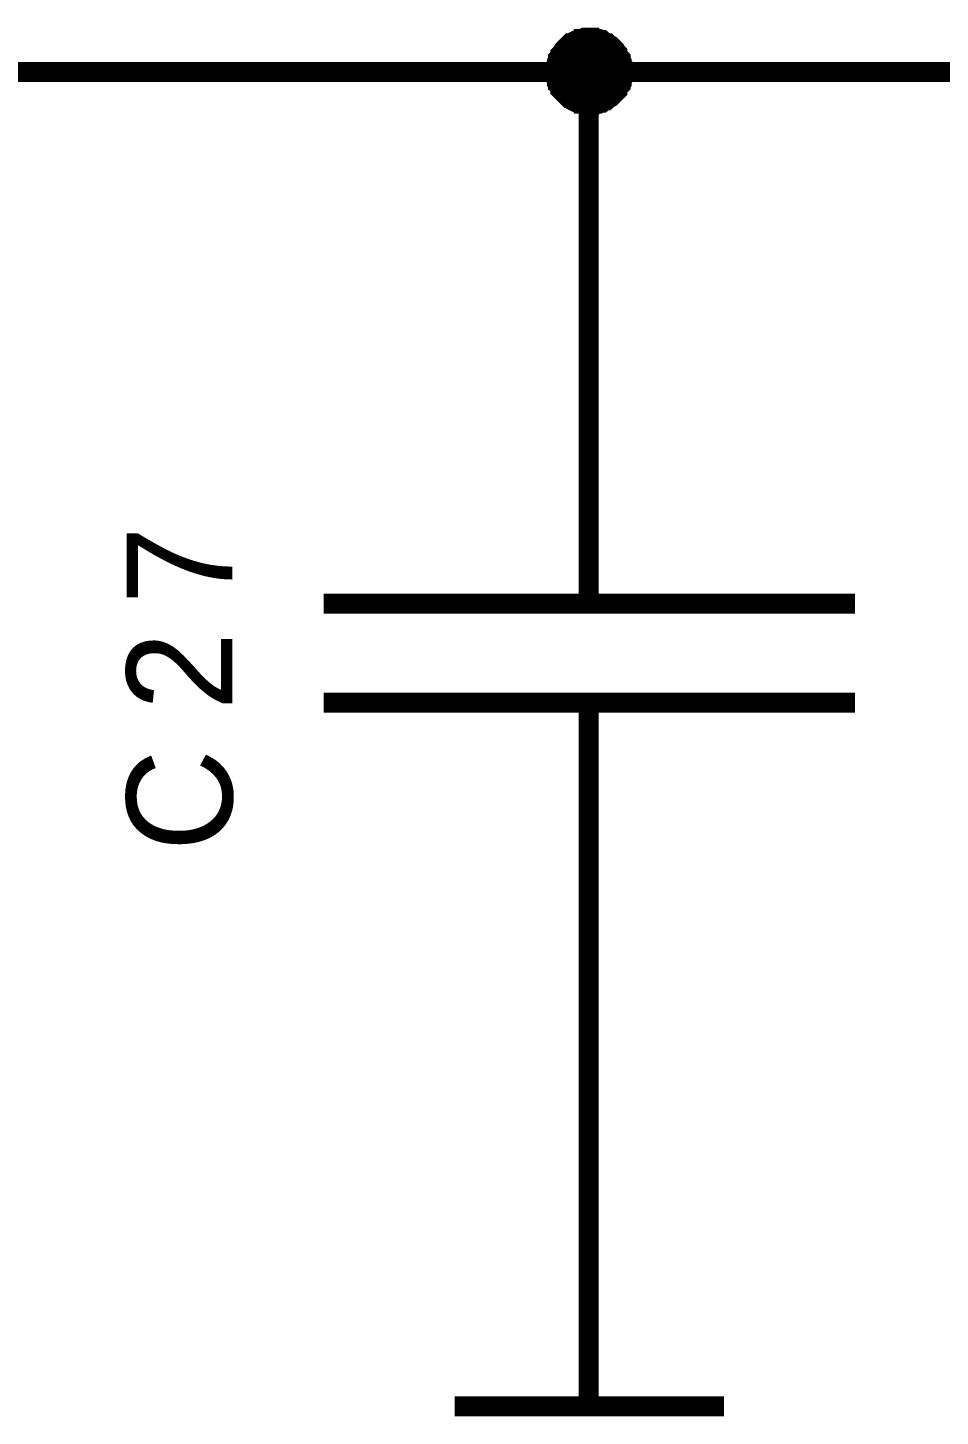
# Model space of a CAD drawing. Header units: millimetres. Extents: x 0 to 420, y 0 to 297.
# Drawn here: x 94.11 to 107.84, y 222.27 to 243.15 of the extents above; entities that cross this region are included whole.
import ezdxf

# ---------------------------------------------------------------- set-up
doc = ezdxf.new("R2010")
doc.units = ezdxf.units.MM
doc.layers.add('Sheet', color=255, linetype='Continuous')

msp = doc.modelspace()

# ---------------------------------------------------------------- linework, layer by layer
at = {"layer": 'Sheet'}
for points, const_width in [([(102.054, 242.488), (102.054, 242.521), (102.054, 242.538), (102.054, 242.571), (102.07, 242.588), (102.07, 242.621), (102.07, 242.637), (102.087, 242.67), (102.087, 242.687), (102.104, 242.703), (102.12, 242.737), (102.12, 242.753), (102.137, 242.77), (102.153, 242.786), (102.17, 242.819), (102.186, 242.836), (102.203, 242.852), (102.219, 242.869), (102.236, 242.886), (102.253, 242.902), (102.269, 242.919), (102.302, 242.919), (102.319, 242.935), (102.335, 242.952), (102.368, 242.968), (102.385, 242.968), (102.401, 242.985), (102.435, 242.985), (102.451, 242.985), (102.484, 243.002), (102.501, 243.002), (102.534, 243.002), (102.55, 243.002)], 0.3), ([(102.054, 242.488), (102.054, 242.521), (102.054, 242.538), (102.054, 242.571), (102.07, 242.588), (102.07, 242.621), (102.07, 242.637), (102.087, 242.67), (102.087, 242.687), (102.104, 242.703), (102.12, 242.737), (102.12, 242.753), (102.137, 242.77), (102.153, 242.786), (102.17, 242.819), (102.186, 242.836), (102.203, 242.852), (102.219, 242.869), (102.236, 242.886), (102.253, 242.902), (102.269, 242.919), (102.302, 242.919), (102.319, 242.935), (102.335, 242.952), (102.368, 242.968), (102.385, 242.968), (102.401, 242.985), (102.435, 242.985), (102.451, 242.985), (102.484, 243.002), (102.501, 243.002), (102.534, 243.002), (102.55, 243.002)], 0.3), ([(102.054, 242.488), (102.054, 242.521), (102.054, 242.538), (102.054, 242.571), (102.07, 242.588), (102.07, 242.621), (102.07, 242.637), (102.087, 242.67), (102.087, 242.687), (102.104, 242.703), (102.12, 242.737), (102.12, 242.753), (102.137, 242.77), (102.153, 242.786), (102.17, 242.819), (102.186, 242.836), (102.203, 242.852), (102.219, 242.869), (102.236, 242.886), (102.253, 242.902), (102.269, 242.919), (102.302, 242.919), (102.319, 242.935), (102.335, 242.952), (102.368, 242.968), (102.385, 242.968), (102.401, 242.985), (102.435, 242.985), (102.451, 242.985), (102.484, 243.002), (102.501, 243.002), (102.534, 243.002), (102.55, 243.002)], 0.3), ([(102.054, 242.488), (102.054, 242.521), (102.054, 242.538), (102.054, 242.571), (102.07, 242.588), (102.07, 242.621), (102.07, 242.637), (102.087, 242.67), (102.087, 242.687), (102.104, 242.703), (102.12, 242.737), (102.12, 242.753), (102.137, 242.77), (102.153, 242.786), (102.17, 242.819), (102.186, 242.836), (102.203, 242.852), (102.219, 242.869), (102.236, 242.886), (102.253, 242.902), (102.269, 242.919), (102.302, 242.919), (102.319, 242.935), (102.335, 242.952), (102.368, 242.968), (102.385, 242.968), (102.401, 242.985), (102.435, 242.985), (102.451, 242.985), (102.484, 243.002), (102.501, 243.002), (102.534, 243.002), (102.55, 243.002)], 0.3), ([(102.55, 243.002), (102.55, 243.002)], 0.3), ([(102.55, 243.002), (102.584, 243.002), (102.6, 243.002), (102.633, 243.002), (102.65, 242.985), (102.683, 242.985), (102.699, 242.985), (102.733, 242.968), (102.749, 242.968), (102.766, 242.952), (102.799, 242.935), (102.815, 242.919), (102.832, 242.919), (102.848, 242.902), (102.881, 242.886), (102.898, 242.869), (102.915, 242.852), (102.931, 242.836), (102.948, 242.819), (102.964, 242.786), (102.981, 242.77), (102.981, 242.753), (102.997, 242.737), (103.014, 242.703), (103.03, 242.687), (103.03, 242.67), (103.047, 242.637), (103.047, 242.621), (103.047, 242.588), (103.064, 242.571), (103.064, 242.538), (103.064, 242.521), (103.064, 242.488)], 0.3), ([(102.55, 243.002), (102.55, 243.002)], 0.3), ([(102.55, 243.002), (102.584, 243.002), (102.6, 243.002), (102.633, 243.002), (102.65, 242.985), (102.683, 242.985), (102.699, 242.985), (102.733, 242.968), (102.749, 242.968), (102.766, 242.952), (102.799, 242.935), (102.815, 242.919), (102.832, 242.919), (102.848, 242.902), (102.881, 242.886), (102.898, 242.869), (102.915, 242.852), (102.931, 242.836), (102.948, 242.819), (102.964, 242.786), (102.981, 242.77), (102.981, 242.753), (102.997, 242.737), (103.014, 242.703), (103.03, 242.687), (103.03, 242.67), (103.047, 242.637), (103.047, 242.621), (103.047, 242.588), (103.064, 242.571), (103.064, 242.538), (103.064, 242.521), (103.064, 242.488)], 0.3), ([(102.55, 243.002), (102.55, 243.002)], 0.3), ([(102.55, 243.002), (102.584, 243.002), (102.6, 243.002), (102.633, 243.002), (102.65, 242.985), (102.683, 242.985), (102.699, 242.985), (102.733, 242.968), (102.749, 242.968), (102.766, 242.952), (102.799, 242.935), (102.815, 242.919), (102.832, 242.919), (102.848, 242.902), (102.881, 242.886), (102.898, 242.869), (102.915, 242.852), (102.931, 242.836), (102.948, 242.819), (102.964, 242.786), (102.981, 242.77), (102.981, 242.753), (102.997, 242.737), (103.014, 242.703), (103.03, 242.687), (103.03, 242.67), (103.047, 242.637), (103.047, 242.621), (103.047, 242.588), (103.064, 242.571), (103.064, 242.538), (103.064, 242.521), (103.064, 242.488)], 0.3), ([(102.55, 243.002), (102.55, 243.002)], 0.3), ([(102.55, 243.002), (102.584, 243.002), (102.6, 243.002), (102.633, 243.002), (102.65, 242.985), (102.683, 242.985), (102.699, 242.985), (102.733, 242.968), (102.749, 242.968), (102.766, 242.952), (102.799, 242.935), (102.815, 242.919), (102.832, 242.919), (102.848, 242.902), (102.881, 242.886), (102.898, 242.869), (102.915, 242.852), (102.931, 242.836), (102.948, 242.819), (102.964, 242.786), (102.981, 242.77), (102.981, 242.753), (102.997, 242.737), (103.014, 242.703), (103.03, 242.687), (103.03, 242.67), (103.047, 242.637), (103.047, 242.621), (103.047, 242.588), (103.064, 242.571), (103.064, 242.538), (103.064, 242.521), (103.064, 242.488)], 0.3), ([(102.054, 242.488), (102.054, 242.521), (102.054, 242.538), (102.054, 242.571), (102.07, 242.588), (102.07, 242.621), (102.07, 242.637), (102.087, 242.67), (102.087, 242.687), (102.104, 242.703), (102.12, 242.737), (102.12, 242.753), (102.137, 242.77), (102.153, 242.786), (102.17, 242.819), (102.186, 242.836), (102.203, 242.852), (102.219, 242.869), (102.236, 242.886), (102.253, 242.902), (102.269, 242.919), (102.302, 242.919), (102.319, 242.935), (102.335, 242.952), (102.368, 242.968), (102.385, 242.968), (102.401, 242.985), (102.435, 242.985), (102.451, 242.985), (102.484, 243.002), (102.501, 243.002), (102.534, 243.002), (102.55, 243.002)], 0.0991), ([(102.054, 242.488), (102.054, 242.521), (102.054, 242.538), (102.054, 242.571), (102.07, 242.588), (102.07, 242.621), (102.07, 242.637), (102.087, 242.67), (102.087, 242.687), (102.104, 242.703), (102.12, 242.737), (102.12, 242.753), (102.137, 242.77), (102.153, 242.786), (102.17, 242.819), (102.186, 242.836), (102.203, 242.852), (102.219, 242.869), (102.236, 242.886), (102.253, 242.902), (102.269, 242.919), (102.302, 242.919), (102.319, 242.935), (102.335, 242.952), (102.368, 242.968), (102.385, 242.968), (102.401, 242.985), (102.435, 242.985), (102.451, 242.985), (102.484, 243.002), (102.501, 243.002), (102.534, 243.002), (102.55, 243.002)], 0.0991), ([(102.054, 242.488), (102.054, 242.521), (102.054, 242.538), (102.054, 242.571), (102.07, 242.588), (102.07, 242.621), (102.07, 242.637), (102.087, 242.67), (102.087, 242.687), (102.104, 242.703), (102.12, 242.737), (102.12, 242.753), (102.137, 242.77), (102.153, 242.786), (102.17, 242.819), (102.186, 242.836), (102.203, 242.852), (102.219, 242.869), (102.236, 242.886), (102.253, 242.902), (102.269, 242.919), (102.302, 242.919), (102.319, 242.935), (102.335, 242.952), (102.368, 242.968), (102.385, 242.968), (102.401, 242.985), (102.435, 242.985), (102.451, 242.985), (102.484, 243.002), (102.501, 243.002), (102.534, 243.002), (102.55, 243.002)], 0.0991), ([(102.054, 242.488), (102.054, 242.521), (102.054, 242.538), (102.054, 242.571), (102.07, 242.588), (102.07, 242.621), (102.07, 242.637), (102.087, 242.67), (102.087, 242.687), (102.104, 242.703), (102.12, 242.737), (102.12, 242.753), (102.137, 242.77), (102.153, 242.786), (102.17, 242.819), (102.186, 242.836), (102.203, 242.852), (102.219, 242.869), (102.236, 242.886), (102.253, 242.902), (102.269, 242.919), (102.302, 242.919), (102.319, 242.935), (102.335, 242.952), (102.368, 242.968), (102.385, 242.968), (102.401, 242.985), (102.435, 242.985), (102.451, 242.985), (102.484, 243.002), (102.501, 243.002), (102.534, 243.002), (102.55, 243.002)], 0.0991), ([(102.55, 243.002), (102.55, 243.002)], 0.0991), ([(102.55, 243.002), (102.584, 243.002), (102.6, 243.002), (102.633, 243.002), (102.65, 242.985), (102.683, 242.985), (102.699, 242.985), (102.733, 242.968), (102.749, 242.968), (102.766, 242.952), (102.799, 242.935), (102.815, 242.919), (102.832, 242.919), (102.848, 242.902), (102.881, 242.886), (102.898, 242.869), (102.915, 242.852), (102.931, 242.836), (102.948, 242.819), (102.964, 242.786), (102.981, 242.77), (102.981, 242.753), (102.997, 242.737), (103.014, 242.703), (103.03, 242.687), (103.03, 242.67), (103.047, 242.637), (103.047, 242.621), (103.047, 242.588), (103.064, 242.571), (103.064, 242.538), (103.064, 242.521), (103.064, 242.488)], 0.0991), ([(102.55, 243.002), (102.55, 243.002)], 0.0991), ([(102.55, 243.002), (102.584, 243.002), (102.6, 243.002), (102.633, 243.002), (102.65, 242.985), (102.683, 242.985), (102.699, 242.985), (102.733, 242.968), (102.749, 242.968), (102.766, 242.952), (102.799, 242.935), (102.815, 242.919), (102.832, 242.919), (102.848, 242.902), (102.881, 242.886), (102.898, 242.869), (102.915, 242.852), (102.931, 242.836), (102.948, 242.819), (102.964, 242.786), (102.981, 242.77), (102.981, 242.753), (102.997, 242.737), (103.014, 242.703), (103.03, 242.687), (103.03, 242.67), (103.047, 242.637), (103.047, 242.621), (103.047, 242.588), (103.064, 242.571), (103.064, 242.538), (103.064, 242.521), (103.064, 242.488)], 0.0991), ([(102.55, 243.002), (102.55, 243.002)], 0.0991), ([(102.55, 243.002), (102.584, 243.002), (102.6, 243.002), (102.633, 243.002), (102.65, 242.985), (102.683, 242.985), (102.699, 242.985), (102.733, 242.968), (102.749, 242.968), (102.766, 242.952), (102.799, 242.935), (102.815, 242.919), (102.832, 242.919), (102.848, 242.902), (102.881, 242.886), (102.898, 242.869), (102.915, 242.852), (102.931, 242.836), (102.948, 242.819), (102.964, 242.786), (102.981, 242.77), (102.981, 242.753), (102.997, 242.737), (103.014, 242.703), (103.03, 242.687), (103.03, 242.67), (103.047, 242.637), (103.047, 242.621), (103.047, 242.588), (103.064, 242.571), (103.064, 242.538), (103.064, 242.521), (103.064, 242.488)], 0.0991), ([(102.55, 243.002), (102.55, 243.002)], 0.0991), ([(102.55, 243.002), (102.584, 243.002), (102.6, 243.002), (102.633, 243.002), (102.65, 242.985), (102.683, 242.985), (102.699, 242.985), (102.733, 242.968), (102.749, 242.968), (102.766, 242.952), (102.799, 242.935), (102.815, 242.919), (102.832, 242.919), (102.848, 242.902), (102.881, 242.886), (102.898, 242.869), (102.915, 242.852), (102.931, 242.836), (102.948, 242.819), (102.964, 242.786), (102.981, 242.77), (102.981, 242.753), (102.997, 242.737), (103.014, 242.703), (103.03, 242.687), (103.03, 242.67), (103.047, 242.637), (103.047, 242.621), (103.047, 242.588), (103.064, 242.571), (103.064, 242.538), (103.064, 242.521), (103.064, 242.488)], 0.0991), ([(77.575, 242.488), (87.572, 242.488), (102.55, 242.488), (107.549, 242.488)], 0.3), ([(102.55, 241.991), (102.534, 241.991), (102.501, 241.991), (102.484, 241.991), (102.451, 242.008), (102.435, 242.008), (102.401, 242.008), (102.385, 242.025), (102.368, 242.025), (102.335, 242.041), (102.319, 242.058), (102.302, 242.058), (102.269, 242.074), (102.253, 242.091), (102.236, 242.107), (102.219, 242.124), (102.203, 242.14), (102.186, 242.157), (102.17, 242.174), (102.153, 242.19), (102.137, 242.207), (102.12, 242.223), (102.12, 242.256), (102.104, 242.273), (102.087, 242.289), (102.087, 242.323), (102.07, 242.339), (102.07, 242.356), (102.07, 242.389), (102.054, 242.405), (102.054, 242.439), (102.054, 242.455), (102.054, 242.488)], 0.3), ([(102.054, 242.488), (102.054, 242.488)], 0.3), ([(102.55, 241.991), (102.534, 241.991), (102.501, 241.991), (102.484, 241.991), (102.451, 242.008), (102.435, 242.008), (102.401, 242.008), (102.385, 242.025), (102.368, 242.025), (102.335, 242.041), (102.319, 242.058), (102.302, 242.058), (102.269, 242.074), (102.253, 242.091), (102.236, 242.107), (102.219, 242.124), (102.203, 242.14), (102.186, 242.157), (102.17, 242.174), (102.153, 242.19), (102.137, 242.207), (102.12, 242.223), (102.12, 242.256), (102.104, 242.273), (102.087, 242.289), (102.087, 242.323), (102.07, 242.339), (102.07, 242.356), (102.07, 242.389), (102.054, 242.405), (102.054, 242.439), (102.054, 242.455), (102.054, 242.488)], 0.3), ([(102.054, 242.488), (102.054, 242.488)], 0.3), ([(102.55, 241.991), (102.534, 241.991), (102.501, 241.991), (102.484, 241.991), (102.451, 242.008), (102.435, 242.008), (102.401, 242.008), (102.385, 242.025), (102.368, 242.025), (102.335, 242.041), (102.319, 242.058), (102.302, 242.058), (102.269, 242.074), (102.253, 242.091), (102.236, 242.107), (102.219, 242.124), (102.203, 242.14), (102.186, 242.157), (102.17, 242.174), (102.153, 242.19), (102.137, 242.207), (102.12, 242.223), (102.12, 242.256), (102.104, 242.273), (102.087, 242.289), (102.087, 242.323), (102.07, 242.339), (102.07, 242.356), (102.07, 242.389), (102.054, 242.405), (102.054, 242.439), (102.054, 242.455), (102.054, 242.488)], 0.3), ([(102.054, 242.488), (102.054, 242.488)], 0.3), ([(102.55, 241.991), (102.534, 241.991), (102.501, 241.991), (102.484, 241.991), (102.451, 242.008), (102.435, 242.008), (102.401, 242.008), (102.385, 242.025), (102.368, 242.025), (102.335, 242.041), (102.319, 242.058), (102.302, 242.058), (102.269, 242.074), (102.253, 242.091), (102.236, 242.107), (102.219, 242.124), (102.203, 242.14), (102.186, 242.157), (102.17, 242.174), (102.153, 242.19), (102.137, 242.207), (102.12, 242.223), (102.12, 242.256), (102.104, 242.273), (102.087, 242.289), (102.087, 242.323), (102.07, 242.339), (102.07, 242.356), (102.07, 242.389), (102.054, 242.405), (102.054, 242.439), (102.054, 242.455), (102.054, 242.488)], 0.3), ([(102.054, 242.488), (102.054, 242.488)], 0.3), ([(102.55, 241.991), (102.534, 241.991), (102.501, 241.991), (102.484, 241.991), (102.451, 242.008), (102.435, 242.008), (102.401, 242.008), (102.385, 242.025), (102.368, 242.025), (102.335, 242.041), (102.319, 242.058), (102.302, 242.058), (102.269, 242.074), (102.253, 242.091), (102.236, 242.107), (102.219, 242.124), (102.203, 242.14), (102.186, 242.157), (102.17, 242.174), (102.153, 242.19), (102.137, 242.207), (102.12, 242.223), (102.12, 242.256), (102.104, 242.273), (102.087, 242.289), (102.087, 242.323), (102.07, 242.339), (102.07, 242.356), (102.07, 242.389), (102.054, 242.405), (102.054, 242.439), (102.054, 242.455), (102.054, 242.488)], 0.0991), ([(102.054, 242.488), (102.054, 242.488)], 0.0991), ([(102.55, 241.991), (102.534, 241.991), (102.501, 241.991), (102.484, 241.991), (102.451, 242.008), (102.435, 242.008), (102.401, 242.008), (102.385, 242.025), (102.368, 242.025), (102.335, 242.041), (102.319, 242.058), (102.302, 242.058), (102.269, 242.074), (102.253, 242.091), (102.236, 242.107), (102.219, 242.124), (102.203, 242.14), (102.186, 242.157), (102.17, 242.174), (102.153, 242.19), (102.137, 242.207), (102.12, 242.223), (102.12, 242.256), (102.104, 242.273), (102.087, 242.289), (102.087, 242.323), (102.07, 242.339), (102.07, 242.356), (102.07, 242.389), (102.054, 242.405), (102.054, 242.439), (102.054, 242.455), (102.054, 242.488)], 0.0991), ([(102.054, 242.488), (102.054, 242.488)], 0.0991), ([(102.55, 241.991), (102.534, 241.991), (102.501, 241.991), (102.484, 241.991), (102.451, 242.008), (102.435, 242.008), (102.401, 242.008), (102.385, 242.025), (102.368, 242.025), (102.335, 242.041), (102.319, 242.058), (102.302, 242.058), (102.269, 242.074), (102.253, 242.091), (102.236, 242.107), (102.219, 242.124), (102.203, 242.14), (102.186, 242.157), (102.17, 242.174), (102.153, 242.19), (102.137, 242.207), (102.12, 242.223), (102.12, 242.256), (102.104, 242.273), (102.087, 242.289), (102.087, 242.323), (102.07, 242.339), (102.07, 242.356), (102.07, 242.389), (102.054, 242.405), (102.054, 242.439), (102.054, 242.455), (102.054, 242.488)], 0.0991), ([(102.054, 242.488), (102.054, 242.488)], 0.0991), ([(102.55, 241.991), (102.534, 241.991), (102.501, 241.991), (102.484, 241.991), (102.451, 242.008), (102.435, 242.008), (102.401, 242.008), (102.385, 242.025), (102.368, 242.025), (102.335, 242.041), (102.319, 242.058), (102.302, 242.058), (102.269, 242.074), (102.253, 242.091), (102.236, 242.107), (102.219, 242.124), (102.203, 242.14), (102.186, 242.157), (102.17, 242.174), (102.153, 242.19), (102.137, 242.207), (102.12, 242.223), (102.12, 242.256), (102.104, 242.273), (102.087, 242.289), (102.087, 242.323), (102.07, 242.339), (102.07, 242.356), (102.07, 242.389), (102.054, 242.405), (102.054, 242.439), (102.054, 242.455), (102.054, 242.488)], 0.0991), ([(102.054, 242.488), (102.054, 242.488)], 0.0991), ([(102.55, 237.487), (102.55, 242.488)], 0.3), ([(103.064, 242.488), (103.064, 242.455), (103.064, 242.439), (103.064, 242.405), (103.047, 242.389), (103.047, 242.356), (103.047, 242.339), (103.03, 242.323), (103.03, 242.289), (103.014, 242.273), (102.997, 242.256), (102.981, 242.223), (102.981, 242.207), (102.964, 242.19), (102.948, 242.174), (102.931, 242.157), (102.915, 242.14), (102.898, 242.124), (102.881, 242.107), (102.848, 242.091), (102.832, 242.074), (102.815, 242.058), (102.799, 242.058), (102.766, 242.041), (102.749, 242.025), (102.733, 242.025), (102.699, 242.008), (102.683, 242.008), (102.65, 242.008), (102.633, 241.991), (102.6, 241.991), (102.584, 241.991), (102.55, 241.991)], 0.3), ([(103.064, 242.488), (103.064, 242.455), (103.064, 242.439), (103.064, 242.405), (103.047, 242.389), (103.047, 242.356), (103.047, 242.339), (103.03, 242.323), (103.03, 242.289), (103.014, 242.273), (102.997, 242.256), (102.981, 242.223), (102.981, 242.207), (102.964, 242.19), (102.948, 242.174), (102.931, 242.157), (102.915, 242.14), (102.898, 242.124), (102.881, 242.107), (102.848, 242.091), (102.832, 242.074), (102.815, 242.058), (102.799, 242.058), (102.766, 242.041), (102.749, 242.025), (102.733, 242.025), (102.699, 242.008), (102.683, 242.008), (102.65, 242.008), (102.633, 241.991), (102.6, 241.991), (102.584, 241.991), (102.55, 241.991)], 0.3), ([(103.064, 242.488), (103.064, 242.455), (103.064, 242.439), (103.064, 242.405), (103.047, 242.389), (103.047, 242.356), (103.047, 242.339), (103.03, 242.323), (103.03, 242.289), (103.014, 242.273), (102.997, 242.256), (102.981, 242.223), (102.981, 242.207), (102.964, 242.19), (102.948, 242.174), (102.931, 242.157), (102.915, 242.14), (102.898, 242.124), (102.881, 242.107), (102.848, 242.091), (102.832, 242.074), (102.815, 242.058), (102.799, 242.058), (102.766, 242.041), (102.749, 242.025), (102.733, 242.025), (102.699, 242.008), (102.683, 242.008), (102.65, 242.008), (102.633, 241.991), (102.6, 241.991), (102.584, 241.991), (102.55, 241.991)], 0.3), ([(103.064, 242.488), (103.064, 242.455), (103.064, 242.439), (103.064, 242.405), (103.047, 242.389), (103.047, 242.356), (103.047, 242.339), (103.03, 242.323), (103.03, 242.289), (103.014, 242.273), (102.997, 242.256), (102.981, 242.223), (102.981, 242.207), (102.964, 242.19), (102.948, 242.174), (102.931, 242.157), (102.915, 242.14), (102.898, 242.124), (102.881, 242.107), (102.848, 242.091), (102.832, 242.074), (102.815, 242.058), (102.799, 242.058), (102.766, 242.041), (102.749, 242.025), (102.733, 242.025), (102.699, 242.008), (102.683, 242.008), (102.65, 242.008), (102.633, 241.991), (102.6, 241.991), (102.584, 241.991), (102.55, 241.991)], 0.3), ([(103.064, 242.488), (103.064, 242.455), (103.064, 242.439), (103.064, 242.405), (103.047, 242.389), (103.047, 242.356), (103.047, 242.339), (103.03, 242.323), (103.03, 242.289), (103.014, 242.273), (102.997, 242.256), (102.981, 242.223), (102.981, 242.207), (102.964, 242.19), (102.948, 242.174), (102.931, 242.157), (102.915, 242.14), (102.898, 242.124), (102.881, 242.107), (102.848, 242.091), (102.832, 242.074), (102.815, 242.058), (102.799, 242.058), (102.766, 242.041), (102.749, 242.025), (102.733, 242.025), (102.699, 242.008), (102.683, 242.008), (102.65, 242.008), (102.633, 241.991), (102.6, 241.991), (102.584, 241.991), (102.55, 241.991)], 0.0991), ([(103.064, 242.488), (103.064, 242.455), (103.064, 242.439), (103.064, 242.405), (103.047, 242.389), (103.047, 242.356), (103.047, 242.339), (103.03, 242.323), (103.03, 242.289), (103.014, 242.273), (102.997, 242.256), (102.981, 242.223), (102.981, 242.207), (102.964, 242.19), (102.948, 242.174), (102.931, 242.157), (102.915, 242.14), (102.898, 242.124), (102.881, 242.107), (102.848, 242.091), (102.832, 242.074), (102.815, 242.058), (102.799, 242.058), (102.766, 242.041), (102.749, 242.025), (102.733, 242.025), (102.699, 242.008), (102.683, 242.008), (102.65, 242.008), (102.633, 241.991), (102.6, 241.991), (102.584, 241.991), (102.55, 241.991)], 0.0991), ([(103.064, 242.488), (103.064, 242.455), (103.064, 242.439), (103.064, 242.405), (103.047, 242.389), (103.047, 242.356), (103.047, 242.339), (103.03, 242.323), (103.03, 242.289), (103.014, 242.273), (102.997, 242.256), (102.981, 242.223), (102.981, 242.207), (102.964, 242.19), (102.948, 242.174), (102.931, 242.157), (102.915, 242.14), (102.898, 242.124), (102.881, 242.107), (102.848, 242.091), (102.832, 242.074), (102.815, 242.058), (102.799, 242.058), (102.766, 242.041), (102.749, 242.025), (102.733, 242.025), (102.699, 242.008), (102.683, 242.008), (102.65, 242.008), (102.633, 241.991), (102.6, 241.991), (102.584, 241.991), (102.55, 241.991)], 0.0991), ([(103.064, 242.488), (103.064, 242.455), (103.064, 242.439), (103.064, 242.405), (103.047, 242.389), (103.047, 242.356), (103.047, 242.339), (103.03, 242.323), (103.03, 242.289), (103.014, 242.273), (102.997, 242.256), (102.981, 242.223), (102.981, 242.207), (102.964, 242.19), (102.948, 242.174), (102.931, 242.157), (102.915, 242.14), (102.898, 242.124), (102.881, 242.107), (102.848, 242.091), (102.832, 242.074), (102.815, 242.058), (102.799, 242.058), (102.766, 242.041), (102.749, 242.025), (102.733, 242.025), (102.699, 242.008), (102.683, 242.008), (102.65, 242.008), (102.633, 241.991), (102.6, 241.991), (102.584, 241.991), (102.55, 241.991)], 0.0991), ([(103.064, 242.488), (103.064, 242.488), (103.064, 242.488), (103.064, 242.488), (103.064, 242.488), (103.064, 242.488), (103.064, 242.488), (103.064, 242.488), (103.064, 242.488), (103.064, 242.488), (103.064, 242.488), (103.064, 242.488), (103.064, 242.488), (103.064, 242.488), (103.064, 242.488), (103.064, 242.488), (103.064, 242.488), (103.064, 242.488), (103.064, 242.488), (103.064, 242.488), (103.064, 242.488), (103.064, 242.488), (103.064, 242.488), (103.064, 242.488), (103.064, 242.488), (103.064, 242.488), (103.064, 242.488), (103.064, 242.488), (103.064, 242.488), (103.064, 242.488), (103.064, 242.488), (103.064, 242.488), (103.064, 242.488)], 0.3), ([(103.064, 242.488), (103.064, 242.488)], 0.3), ([(103.064, 242.488), (103.064, 242.488), (103.064, 242.488), (103.064, 242.488), (103.064, 242.488), (103.064, 242.488), (103.064, 242.488), (103.064, 242.488), (103.064, 242.488), (103.064, 242.488), (103.064, 242.488), (103.064, 242.488), (103.064, 242.488), (103.064, 242.488), (103.064, 242.488), (103.064, 242.488), (103.064, 242.488), (103.064, 242.488), (103.064, 242.488), (103.064, 242.488), (103.064, 242.488), (103.064, 242.488), (103.064, 242.488), (103.064, 242.488), (103.064, 242.488), (103.064, 242.488), (103.064, 242.488), (103.064, 242.488), (103.064, 242.488), (103.064, 242.488), (103.064, 242.488), (103.064, 242.488), (103.064, 242.488)], 0.3), ([(103.064, 242.488), (103.064, 242.488)], 0.3), ([(103.064, 242.488), (103.064, 242.488), (103.064, 242.488), (103.064, 242.488), (103.064, 242.488), (103.064, 242.488), (103.064, 242.488), (103.064, 242.488), (103.064, 242.488), (103.064, 242.488), (103.064, 242.488), (103.064, 242.488), (103.064, 242.488), (103.064, 242.488), (103.064, 242.488), (103.064, 242.488), (103.064, 242.488), (103.064, 242.488), (103.064, 242.488), (103.064, 242.488), (103.064, 242.488), (103.064, 242.488), (103.064, 242.488), (103.064, 242.488), (103.064, 242.488), (103.064, 242.488), (103.064, 242.488), (103.064, 242.488), (103.064, 242.488), (103.064, 242.488), (103.064, 242.488), (103.064, 242.488), (103.064, 242.488)], 0.3), ([(103.064, 242.488), (103.064, 242.488)], 0.3), ([(103.064, 242.488), (103.064, 242.488), (103.064, 242.488), (103.064, 242.488), (103.064, 242.488), (103.064, 242.488), (103.064, 242.488), (103.064, 242.488), (103.064, 242.488), (103.064, 242.488), (103.064, 242.488), (103.064, 242.488), (103.064, 242.488), (103.064, 242.488), (103.064, 242.488), (103.064, 242.488), (103.064, 242.488), (103.064, 242.488), (103.064, 242.488), (103.064, 242.488), (103.064, 242.488), (103.064, 242.488), (103.064, 242.488), (103.064, 242.488), (103.064, 242.488), (103.064, 242.488), (103.064, 242.488), (103.064, 242.488), (103.064, 242.488), (103.064, 242.488), (103.064, 242.488), (103.064, 242.488), (103.064, 242.488)], 0.3), ([(103.064, 242.488), (103.064, 242.488)], 0.3), ([(103.064, 242.488), (103.064, 242.488), (103.064, 242.488), (103.064, 242.488), (103.064, 242.488), (103.064, 242.488), (103.064, 242.488), (103.064, 242.488), (103.064, 242.488), (103.064, 242.488), (103.064, 242.488), (103.064, 242.488), (103.064, 242.488), (103.064, 242.488), (103.064, 242.488), (103.064, 242.488), (103.064, 242.488), (103.064, 242.488), (103.064, 242.488), (103.064, 242.488), (103.064, 242.488), (103.064, 242.488), (103.064, 242.488), (103.064, 242.488), (103.064, 242.488), (103.064, 242.488), (103.064, 242.488), (103.064, 242.488), (103.064, 242.488), (103.064, 242.488), (103.064, 242.488), (103.064, 242.488), (103.064, 242.488)], 0.0991), ([(103.064, 242.488), (103.064, 242.488)], 0.0991), ([(103.064, 242.488), (103.064, 242.488), (103.064, 242.488), (103.064, 242.488), (103.064, 242.488), (103.064, 242.488), (103.064, 242.488), (103.064, 242.488), (103.064, 242.488), (103.064, 242.488), (103.064, 242.488), (103.064, 242.488), (103.064, 242.488), (103.064, 242.488), (103.064, 242.488), (103.064, 242.488), (103.064, 242.488), (103.064, 242.488), (103.064, 242.488), (103.064, 242.488), (103.064, 242.488), (103.064, 242.488), (103.064, 242.488), (103.064, 242.488), (103.064, 242.488), (103.064, 242.488), (103.064, 242.488), (103.064, 242.488), (103.064, 242.488), (103.064, 242.488), (103.064, 242.488), (103.064, 242.488), (103.064, 242.488)], 0.0991), ([(103.064, 242.488), (103.064, 242.488)], 0.0991), ([(103.064, 242.488), (103.064, 242.488), (103.064, 242.488), (103.064, 242.488), (103.064, 242.488), (103.064, 242.488), (103.064, 242.488), (103.064, 242.488), (103.064, 242.488), (103.064, 242.488), (103.064, 242.488), (103.064, 242.488), (103.064, 242.488), (103.064, 242.488), (103.064, 242.488), (103.064, 242.488), (103.064, 242.488), (103.064, 242.488), (103.064, 242.488), (103.064, 242.488), (103.064, 242.488), (103.064, 242.488), (103.064, 242.488), (103.064, 242.488), (103.064, 242.488), (103.064, 242.488), (103.064, 242.488), (103.064, 242.488), (103.064, 242.488), (103.064, 242.488), (103.064, 242.488), (103.064, 242.488), (103.064, 242.488)], 0.0991), ([(103.064, 242.488), (103.064, 242.488)], 0.0991), ([(103.064, 242.488), (103.064, 242.488), (103.064, 242.488), (103.064, 242.488), (103.064, 242.488), (103.064, 242.488), (103.064, 242.488), (103.064, 242.488), (103.064, 242.488), (103.064, 242.488), (103.064, 242.488), (103.064, 242.488), (103.064, 242.488), (103.064, 242.488), (103.064, 242.488), (103.064, 242.488), (103.064, 242.488), (103.064, 242.488), (103.064, 242.488), (103.064, 242.488), (103.064, 242.488), (103.064, 242.488), (103.064, 242.488), (103.064, 242.488), (103.064, 242.488), (103.064, 242.488), (103.064, 242.488), (103.064, 242.488), (103.064, 242.488), (103.064, 242.488), (103.064, 242.488), (103.064, 242.488), (103.064, 242.488)], 0.0991), ([(103.064, 242.488), (103.064, 242.488)], 0.0991), ([(110.048, 242.488), (107.549, 242.488)], 0.3), ([(102.55, 234.49), (102.55, 237.487)], 0.3), ([(98.562, 234.49), (106.556, 234.49)], 0.3), ([(98.562, 233), (106.556, 233)], 0.3), ([(102.55, 233), (102.55, 229.986)], 0.3), ([(102.55, 229.986), (102.55, 227.486)], 0.3), ([(102.55, 227.486), (102.55, 222.419)], 0.3), ([(100.531, 222.419), (104.586, 222.419)], 0.3)]:
    msp.add_lwpolyline(points, dxfattribs=dict(at, const_width=const_width))
at = {"layer": 'Sheet', "const_width": 0.508}
msp.add_lwpolyline([(102.246, 242.5, 1), (102.754, 242.5, 1)], format="xyb", close=True, dxfattribs=at)

# ---------------------------------------------------------------- texts
at = {"layer": 'Sheet'}
for s, p in [('7', (97.188, 234.474)), ('2', (97.188, 232.884)), ('C', (97.188, 230.764))]:
    msp.add_text(s, height=1.59, rotation=90, dxfattribs=at).set_placement(p)

doc.saveas('drawing.dxf')
